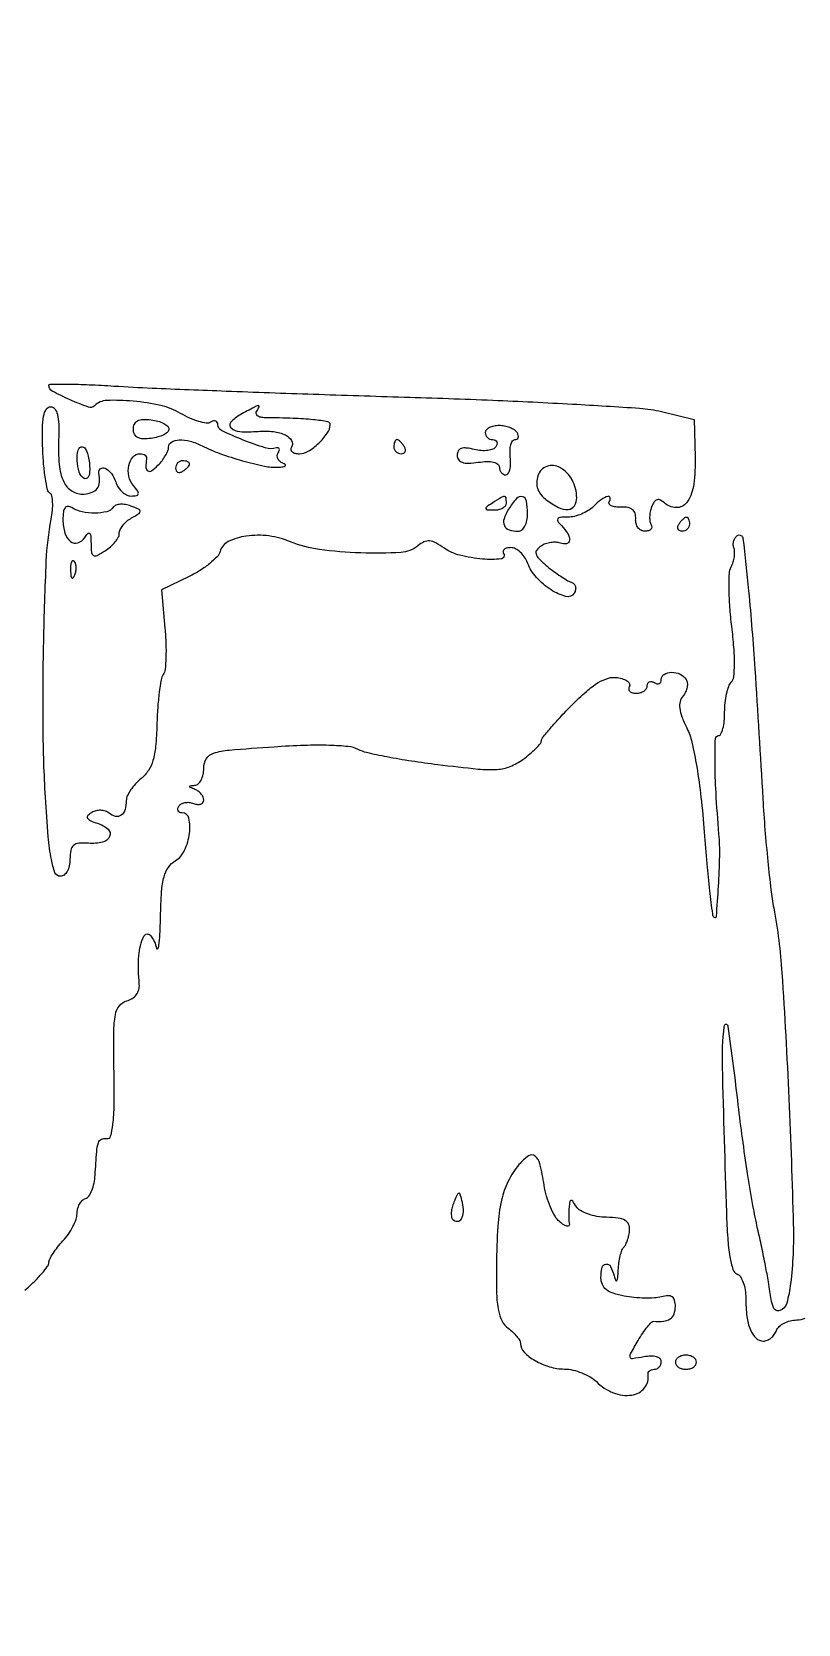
# Model space of a CAD drawing. Extents: x 0 to 4160, y 0 to 3120.
# Drawn here: x 1269.6 to 1378.4, y 2667.8 to 2893.9 of the extents above; entities that cross this region are included whole.
import ezdxf

# ---------------------------------------------------------------- set-up
doc = ezdxf.new("R2010")
doc.units = 0

msp = doc.modelspace()

# ---------------------------------------------------------------- linework, layer by layer
for points in [[(4159.499279, 606.274193, 0.000001), (4159.667734, 974.478125, 0.000057)], [(757.647081, 3119.740147, 0.000002), (520.492565, 3119.487217, 0.4139)], [(2408, 3120.005446), (1464, 3119.996847, 0.000069), (1048.172693, 3119.935785, 0.000194)], [(1964.75, 0.149832, 0.000016), (2717.930904, 0.232101, 0.000028), (3351.473438, 0.357111)], [(1268.601125, 2715.222933, 0.014466), (1269.902912, 2716.43437, 0.019602), (1271.001581, 2717.606163, 0.0169), (1271.825598, 2718.624724, 0.163024), (1272, 2719.145406, -0.120888), (1272.12125, 2719.639574, -0.023496), (1272.5875, 2720.438632, -0.023727), (1273.234343, 2721.339675, -0.019991), (1274, 2722.230375, 0.035668), (1274.765383, 2723.179342, 0.032744), (1275.4125, 2724.254147, 0.034347), (1275.860676, 2725.291503, 0.084991), (1276, 2726.105228, -0.06465), (1276.089666, 2726.795802, -0.063956), (1276.352785, 2727.443297, -0.069675), (1276.741718, 2727.951905, -0.114769), (1277.200969, 2728.233656, 0.16384), (1277.674486, 2728.591052, 0.052356), (1278.099116, 2729.377956, 0.045796), (1278.418428, 2730.414997, 0.037328), (1278.572021, 2731.56699, -0.004551), (1278.797178, 2734.921255, -0.057109), (1279.037087, 2736.167221, -0.210472), (1279.473522, 2736.665629, -0.161925), (1280.199851, 2736.75, 0.392447), (1280.76805, 2737.092557, 0.042044), (1281.096058, 2738.742307, 0.025419), (1281.268298, 2741.544069, 0.006286), (1281.259087, 2746.148859, -0.004592), (1281.228162, 2751.888726, -0.043037), (1281.449554, 2754.347003, -0.122536), (1282.016756, 2755.618169, -0.164323), (1283.063821, 2756.306439, 0.079997), (1283.823713, 2756.641631, 0.086985), (1284.415042, 2757.190988, 0.090243), (1284.768989, 2757.890127, 0.094505), (1284.846142, 2758.65758, -0.035682), (1284.777247, 2762.728425, -0.098746), (1285.48636, 2765.490935, -0.551666), (1286.437552, 2765.60026, -0.122281), (1287.294267, 2763.75, 0.654419), (1287.4685, 2763.710751, 0.127504), (1287.640337, 2764.141261, 0.020028), (1287.782606, 2765.789908, 0.006458), (1287.863818, 2768.241526, -0.010769), (1288.015173, 2771.865968, -0.04953), (1288.354436, 2773.93856, -0.088768), (1288.976234, 2775.265182, -0.099621), (1290, 2776.232073, 0.147936), (1291.281545, 2777.696763, 0.071852), (1291.979261, 2780.108539, 0.089347), (1291.893996, 2782.235225, 0.35163), (1290.940983, 2783, -0.102575), (1290.583193, 2783.074181, -0.178572), (1290.366671, 2783.280921, -0.16638), (1290.32758, 2783.591144, -0.087518), (1290.473008, 2783.956326, -0.126981), (1290.809536, 2784.279146, -0.081026), (1291.321649, 2784.466258, -0.072258), (1291.926665, 2784.493102, -0.066719), (1292.532025, 2784.349337, 0.060969), (1293.09388, 2784.209088, 0.107084), (1293.568782, 2784.252195, 0.150479), (1293.880738, 2784.466805, 0.168952), (1294, 2784.809678, 0.106796), (1293.907318, 2785.238651, 0.065111), (1293.632812, 2785.680798, 0.060767), (1293.227939, 2786.068523, 0.064804), (1292.75, 2786.337719, -0.009076), (1292.090194, 2786.617987, -0.295955), (1292, 2786.757018, -0.382689), (1292.096611, 2786.864758, -0.011437), (1292.75, 2786.921053, 0.175457), (1293.227539, 2787.128863, 0.084919), (1293.632812, 2787.669191, 0.067872), (1293.907543, 2788.449403, 0.050801), (1294, 2789.357046, -0.138193), (1294.380677, 2790.708076, -0.183383), (1295.381711, 2791.483007, -0.053066), (1297.631551, 2791.91569, -0.0038), (1303.982452, 2792.401621, -0.008576), (1308.301908, 2792.624762, -0.015701), (1311.827755, 2792.635557, -0.0165), (1314.537335, 2792.469154, -0.099593), (1315.879701, 2792.064382, 0.067569), (1317.118942, 2791.602925, 0.007908), (1320.014787, 2790.998658, 0.009368), (1323.500126, 2790.396198, 0.007537), (1327.267727, 2789.875423, 0.005267), (1332.99192, 2789.233089, 0.040429), (1335.691724, 2789.178009, 0.081734), (1337.52455, 2789.594649, 0.060923), (1339.339053, 2790.605616, 0.016546), (1340.336365, 2791.384612, 0.022176), (1341.18319, 2792.158679, 0.02015), (1341.816104, 2792.844065, 0.167142), (1341.968575, 2793.232441, -0.159951), (1342.138121, 2793.682751, -0.006762), (1343.239206, 2795.0146, -0.011049), (1344.619325, 2796.567827, -0.007577), (1346.25, 2798.270833, -0.017493), (1348.349785, 2800.25444, -0.044371), (1350.039819, 2801.495198, -0.063803), (1351.475801, 2802.1316, -0.112299), (1352.764831, 2802.216898, -0.042704), (1353.591666, 2802.011978, -0.080873), (1354.1958, 2801.689979, -0.133358), (1354.487219, 2801.310242, -0.240212), (1354.455814, 2800.928506, 0.154143), (1354.366782, 2800.576448, 0.191495), (1354.508495, 2800.272749, 0.12924), (1354.885383, 2800.067469, 0.060495), (1355.440983, 2800, 0.06614), (1356.036955, 2800.079181, 0.083321), (1356.542039, 2800.311086, 0.099271), (1356.879855, 2800.655165, 0.145596), (1357, 2801.059017, -0.108972), (1357.078288, 2801.413961, -0.182303), (1357.29375, 2801.6254, -0.161196), (1357.6179, 2801.656512, -0.082592), (1358, 2801.5, 0.082592), (1358.3821, 2801.343488, 0.161196), (1358.70625, 2801.3746, 0.182303), (1358.921712, 2801.586039, 0.108972), (1359, 2801.940983, -0.260552), (1359.411197, 2802.676502, -0.137595), (1360.447686, 2802.972065, -0.109106), (1361.679056, 2802.705693, -0.14777), (1362.527073, 2801.956195, -0.115878), (1362.693131, 2801.459838, -0.069316), (1362.664199, 2800.835262, -0.063448), (1362.45436, 2800.183388, -0.063729), (1362.087991, 2799.606023, 0.10986), (1361.67915, 2798.808841, 0.093191), (1361.613584, 2797.862801, 0.063417), (1361.911686, 2796.661902, 0.023195), (1362.620934, 2795.058038, -0.059634), (1363.345272, 2793.033661, -0.014617), (1364.032965, 2789.556516, -0.013652), (1364.637693, 2785.225186, -0.009231), (1365.100577, 2780.26, 0.003858), (1365.468634, 2775.793156, 0.005986), (1365.862022, 2771.945981, 0.002166), (1366.253041, 2768.653408, 0.167249), (1366.481544, 2768.185123, 0.640837), (1366.83117, 2768.314498, 0.004164), (1367.123777, 2772.595737, 0.010336), (1367.291349, 2776.863907, 0.025404), (1367.190245, 2780, -0.005893), (1366.769217, 2785.900108, -0.014105), (1366.632151, 2790.285535, -0.009678), (1366.685494, 2793.553961, -0.403803), (1367.147736, 2794, 0.291588), (1367.47736, 2794.210092, 0.045825), (1367.749647, 2794.969375, 0.03882), (1367.938276, 2796.035366, 0.024389), (1368, 2797.3, -0.025918), (1368.069142, 2798.632984, -0.028482), (1368.275957, 2799.909687, -0.029577), (1368.576613, 2800.968475, -0.111455), (1368.939427, 2801.55, 0.172502), (1369.292788, 2802.304179, 0.021853), (1369.389132, 2804.126411, 0.021596), (1369.307555, 2806.52048, 0.011726), (1369.011514, 2809.450437, -0.012848), (1368.73744, 2812.225241, -0.015998), (1368.631836, 2814.814368, -0.014318), (1368.6746, 2816.966969, -0.1065), (1368.93696, 2817.950437, 0.045474), (1369.209523, 2818.628879, 0.038388), (1369.374177, 2819.385084, 0.04006), (1369.415568, 2820.103172, 0.081065), (1369.312086, 2820.658359, -0.08166), (1369.222164, 2821.143982, -0.076535), (1369.288935, 2821.644445, -0.079917), (1369.497874, 2822.082672, -0.103575), (1369.819774, 2822.388614, -0.548716), (1370.593538, 2822.014711, -0.005216), (1371.393253, 2814.534859, -0.007743), (1372.285677, 2803.485701, -0.001826), (1373.423157, 2785, 0.005433), (1373.724861, 2780.613305, 0.005016), (1374.12878, 2776.115625, 0.005012), (1374.568921, 2772.116572, 0.016609), (1374.972031, 2769.5, -0.030284), (1376.132677, 2760.302281, -0.005006), (1377.115132, 2742.44589, -0.004659), (1377.753176, 2724.54807, -0.036075), (1377.370086, 2716.190086, -0.038656), (1376.815568, 2713.38543, -0.23714), (1375.853124, 2712.327449, -0.423321), (1374.930218, 2712.755104, -0.058304), (1374.417119, 2715.055016, 0.018202), (1374.228299, 2716.400513, 0.004019), (1373.802324, 2718.691161, 0.004174), (1373.26628, 2721.332164, 0.004008), (1372.679179, 2724, -0.012532), (1372.021785, 2727.250274, -0.004739), (1371.260433, 2731.821875, -0.00469), (1370.525778, 2736.812183, -0.005705), (1369.934938, 2741.5, 0.006354), (1368.509929, 2752.689169, 0.88212), (1367.889296, 2752.680305, 0.034207), (1367.644878, 2746.923279, 0.001412), (1368.23963, 2726.264539, 0.009898), (1368.427419, 2722.614358, 0.025089), (1368.748879, 2719.978677, 0.029922), (1369.17577, 2718.166568, 0.231712), (1369.75, 2717.545924, -0.159682), (1370.230146, 2717.15324, -0.054896), (1370.632812, 2716.338252, -0.047821), (1370.907777, 2715.277555, -0.03954), (1371, 2714.113172, 0.03017), (1371.156848, 2711.516115, 0.066989), (1371.654828, 2709.60123, 0.103789), (1372.451528, 2708.424206, 0.194634), (1373.5, 2708, 0.10329), (1374.034631, 2708.111635, 0.066733), (1374.577337, 2708.440625, 0.062945), (1375.045533, 2708.926531, 0.068785), (1375.361626, 2709.5, -0.115738), (1375.751624, 2710.073918, -0.065628), (1376.442642, 2710.559375, -0.060021), (1377.312496, 2710.888234, -0.060462), (1378.233385, 2711, 0.11136), (1379.449844, 2711.274333, 0.036534)]]:
    msp.add_lwpolyline(points, format="xyb")
for points in [[(1322.47168, 2842.053273, -0.002794), (1335.053611, 2841.605026, -0.003796), (1346.403858, 2841.050783, -0.002544), (1355.914636, 2840.465394, -0.042247), (1359.046521, 2839.98884), (1363.649682, 2838.884558), (1363.790401, 2833.536141, -0.037349), (1363.604019, 2829.684964, -0.110092), (1362.719325, 2827.202325, -0.238786), (1361.313062, 2826.358647, -0.193437), (1359.616783, 2826.903079, 0.044171), (1358.899277, 2827.398643, 0.18858), (1358.393563, 2827.471649, 0.197446), (1357.987255, 2827.18202, 0.048845), (1357.613539, 2826.435281, 0.044227), (1357.417901, 2825.749801, 0.041711), (1357.340809, 2825.026906, 0.044546), (1357.384086, 2824.373767, 0.099925), (1357.555773, 2823.909758, -0.14319), (1357.651003, 2823.564495, -0.191451), (1357.527547, 2823.267241, -0.136139), (1357.183515, 2823.066492, -0.064489), (1356.670128, 2823, -0.123336), (1356.128963, 2823.135553, -0.109865), (1355.688343, 2823.514062, -0.098904), (1355.417618, 2824.081651, -0.081955), (1355.361111, 2824.75, 0.089696), (1355.283949, 2825.521268, 0.153576), (1354.930873, 2826.056201, 0.127128), (1354.277019, 2826.355856, 0.052667), (1353.299721, 2826.425941, -0.035255), (1352.490958, 2826.455744, -0.077692), (1351.895379, 2826.615704, -0.154658), (1351.606604, 2826.871208, -0.280299), (1351.608738, 2827.175941, 0.181674), (1351.722135, 2827.752663, 0.451729), (1351.400894, 2827.952696, 0.090802), (1350.473523, 2827.478408, 0.032897), (1349.357143, 2826.5, -0.059414), (1348.627154, 2825.925564, -0.039027), (1347.6725, 2825.440625, -0.039009), (1346.653355, 2825.10965, -0.059077), (1345.728571, 2825, 0.020896), (1344.672107, 2824.955829, 0.21018), (1344.293452, 2824.75, 0.331006), (1344.286826, 2824.405903, 0.04136), (1344.8, 2823.8, -0.05473), (1345.707161, 2822.669079, -0.157001), (1345.958326, 2821.70649, -0.338722), (1345.549216, 2821.229951, -0.144649), (1344.659316, 2821.300491, 0.080173), (1344.042802, 2821.429581, 0.048935), (1343.298472, 2821.391295, 0.047611), (1342.547665, 2821.204107, 0.060756), (1341.909316, 2820.887165, 0.085154), (1341.306649, 2820.323345, 0.239959), (1341.20757, 2819.771912, 0.125992), (1341.61034, 2819.105888, 0.019424), (1342.763379, 2818.058559, 0.013645), (1343.7153, 2817.302439, 0.013792), (1344.703719, 2816.602168, 0.013707), (1345.596407, 2816.040757, 0.053109), (1346.19043, 2815.769857, -0.117289), (1346.576919, 2815.530091, -0.128622), (1346.798071, 2815.149323, -0.117989), (1346.814646, 2814.682011, -0.088766), (1346.624904, 2814.202098, -0.331497), (1345.43661, 2813.731569, -0.078404), (1343.364121, 2814.656227, -0.064421), (1341.264613, 2816.441939, -0.093775), (1339.996921, 2818.508097, 0.057954), (1339.56813, 2819.333543, 0.05909), (1338.963724, 2820.032587, 0.06524), (1338.283545, 2820.50751, 0.120387), (1337.632106, 2820.666667, 0.053932), (1337.077216, 2820.60664, 0.116815), (1336.692855, 2820.421875, 0.188648), (1336.537527, 2820.148829, 0.176261), (1336.603006, 2819.833333, -0.551323), (1336.227096, 2819.063301, -0.049578), (1333.609592, 2819.037482, -0.03886), (1330.386824, 2819.580383, -0.091867), (1328.179548, 2820.586793, 0.028964), (1326.955768, 2821.342329, 0.100484), (1326.07013, 2821.61134, 0.131435), (1325.286233, 2821.47938, 0.066241), (1324.430698, 2820.942484, -0.161175), (1321.974902, 2819.981136, -0.021135), (1316.293365, 2819.917171, -0.025389), (1310.424033, 2820.398204, -0.065904), (1306.336923, 2821.503691, 0.067578), (1303.255515, 2822.326146, 0.066386), (1300.047048, 2822.304648, 0.078653), (1297.480941, 2821.521361, 0.218315), (1296.312041, 2820.098344, -0.128327), (1295.894563, 2819.357295, -0.031511), (1294.852436, 2818.406707, -0.030199), (1293.480042, 2817.434976, -0.026177), (1291.934927, 2816.584064), (1287.979216, 2814.668128), (1288.482646, 2809.227307, -0.014227), (1288.621121, 2807.060278, -0.017889), (1288.620292, 2805.0489, -0.016191), (1288.506221, 2803.387856, -0.119215), (1288.244284, 2802.643243, 0.100743), (1287.945581, 2801.88385, 0.011932), (1287.673243, 2800.082928, 0.013871), (1287.457704, 2797.901374, 0.010963), (1287.34198, 2795.532681, -0.0149), (1287.166005, 2792.431862, -0.049879), (1286.789569, 2790.433196, -0.074839), (1286.131783, 2789.018527, -0.076524), (1285.090734, 2787.872388, 0.037223), (1284.290723, 2787.119488, 0.037603), (1283.614153, 2786.258708, 0.040298), (1283.145077, 2785.420936, 0.107882), (1283, 2784.756374, -0.070509), (1282.817529, 2783.468852, -0.164623), (1282.268593, 2782.679906, -0.215625), (1281.469756, 2782.508103, -0.120533), (1280.558471, 2782.951474, 0.093008), (1280.026295, 2783.247227, 0.070392), (1279.3676, 2783.367913, 0.068745), (1278.685326, 2783.301788, 0.080092), (1278.084334, 2783.052121, 0.064039), (1277.54117, 2782.611557, 0.326802), (1277.493818, 2782.248511, 0.170436), (1277.873331, 2781.908097, 0.021549), (1278.922919, 2781.524465, -0.102092), (1280.399754, 2780.696811, -0.331687), (1280.626004, 2779.665553, -0.233988), (1279.622008, 2778.842765, -0.074636), (1277.640786, 2778.688264, 0.036395), (1276.251439, 2778.686059, 0.159154), (1275.501462, 2778.377773, 0.173149), (1275.113823, 2777.704242, 0.044864), (1275, 2776.438264, -0.050442), (1274.901637, 2775.46574, -0.08018), (1274.606317, 2774.684984, -0.105136), (1274.154378, 2774.181132, -0.158856), (1273.598649, 2774, -0.312928), (1272.868354, 2774.506675, -0.043693), (1272.349566, 2776.378508, -0.025245), (1271.919025, 2779.607351, -0.005402), (1271.516152, 2785.25, -0.013209), (1271.180197, 2795.111, -0.007101), (1271.260057, 2807.281077, -0.006015), (1271.637094, 2818.774653, -0.036207), (1272.335499, 2824.706204, 0.025479), (1272.511929, 2825.970608, 0.035042), (1272.532164, 2827.117586, 0.037718), (1272.416293, 2828.019186, 0.206358), (1272.141036, 2828.412835, -0.203332), (1271.812272, 2828.877238, -0.01399), (1271.506886, 2830.492542, -0.01816), (1271.259354, 2832.502109, -0.012544), (1271.119261, 2834.789964, -0.011297), (1271.0811, 2837.621386, -0.044747), (1271.252195, 2839.351883, -0.090536), (1271.628157, 2840.325339, -0.261116), (1272.237188, 2840.666667, -0.230896), (1272.825977, 2840.379457, -0.104883), (1273.211531, 2839.589624, -0.05497), (1273.399184, 2838.21104, -0.016369), (1273.383703, 2836.083333, 0.030735), (1273.461407, 2832.459617, 0.087984), (1274.102805, 2830.032976, 0.147395), (1275.297479, 2828.688862, 0.157969), (1277.001848, 2828.275092, 0.069365), (1278.153005, 2828.524901, 0.151189), (1278.863682, 2829.06775, 0.139287), (1279.178045, 2829.951961, 0.055407), (1279.118421, 2831.25, -0.263881), (1279.356592, 2831.883911, -0.303521), (1279.988989, 2831.951216, -0.112186), (1280.896735, 2831.176058, -0.083506), (1281.5, 2830, 0.065836), (1281.85885, 2829.235403, 0.065187), (1282.405108, 2828.5875, 0.07096), (1283.047914, 2828.149204, 0.114688), (1283.689832, 2828, 0.038948), (1284.455323, 2828.05972, 0.31007), (1284.699745, 2828.290665, 0.208746), (1284.61924, 2828.689488, 0.020493), (1284.010569, 2829.487265, -0.12004), (1283.364999, 2830.810874, -0.10641), (1283.360654, 2832.346649, -0.128604), (1283.961431, 2833.544167, -0.215757), (1284.968615, 2834, -0.072648), (1285.353891, 2833.943724, -0.099736), (1285.662245, 2833.779687, -0.119791), (1285.845753, 2833.535588, -0.141634), (1285.881579, 2833.25, 0.036985), (1285.780997, 2832.036032, 0.275517), (1286.06127, 2831.556549, 0.290578), (1286.600274, 2831.58971, 0.039614), (1287.5, 2832.357143, 0.032161), (1288.074034, 2833.010186, 0.032192), (1288.559375, 2833.73125, 0.03396), (1288.89773, 2834.413868, 0.098387), (1289, 2834.928571, -0.267171), (1289.413982, 2835.648021, -0.122041), (1290.491054, 2835.961967, -0.077635), (1292.054699, 2835.782591, -0.049696), (1293.763569, 2835.122756, 0.031278), (1296.28946, 2834.039122, 0.017051), (1299.504874, 2833.013999, 0.015996), (1302.610439, 2832.245649, 0.062947), (1304.570998, 2832.078947, 0.023663), (1305.252278, 2832.139207, 0.146162), (1305.56899, 2832.282853, 0.454986), (1305.569124, 2832.464707, 0.083775), (1305.243769, 2832.664358, -0.081239), (1304.807877, 2832.928825, -0.106944), (1304.527096, 2833.297986, -0.121588), (1304.445089, 2833.712799, -0.127374), (1304.568099, 2834.110187, 0.052496), (1304.734359, 2834.455534, 0.170288), (1304.735973, 2834.706122, 0.270185), (1304.590787, 2834.831452, 0.114544), (1304.32433, 2834.819791, -0.143678), (1302.737273, 2834.84134, -0.020049), (1299.605369, 2835.945942, -0.015772), (1296.542242, 2837.27984, -0.28987), (1296, 2838.136569, 0.126443), (1295.917263, 2838.458509, 0.188952), (1295.696582, 2838.642206, 0.147749), (1295.362291, 2838.65134, 0.072003), (1294.967088, 2838.479659, -0.175094), (1294.363286, 2838.352918, -0.036862), (1293.292575, 2838.58501, -0.034469), (1292.024516, 2839.05662, -0.026755), (1290.717088, 2839.734742, 0.076983), (1287.917067, 2840.847601, 0.034234), (1283.98293, 2841.467157, 0.030589), (1280.217233, 2841.567348, 0.189946), (1278.478238, 2840.811571, -0.291064), (1277.609243, 2840.618232, -0.017391), (1275.001683, 2841.666794, -0.017588), (1272.473548, 2842.895164, -0.277656), (1272, 2843.682183, -0.412497), (1272.201915, 2843.885286, -0.003264), (1274.717187, 2843.883616, -0.009049), (1277.703061, 2843.808089, -0.005407), (1281.25, 2843.615654, 0.005835), (1286.660814, 2843.32674, 0.000948), (1297.174494, 2842.908286, 0.001045), (1309.552859, 2842.465037, 0.00092)], [(1299.161544, 2839.515638, 0.080385), (1297.851097, 2838.490247, 0.415621), (1297.88541, 2837.661744, 0.17504), (1299.137585, 2837.139647, 0.031139), (1301.716488, 2837.17522, -0.045512), (1303.909892, 2837.142514, -0.084267), (1305.620078, 2836.661819, -0.154891), (1306.475802, 2835.865453, -0.273409), (1306.457295, 2834.930902, 0.172669), (1306.381567, 2834.578391, 0.189338), (1306.549984, 2834.273452, 0.118707), (1306.971015, 2834.067135, 0.054888), (1307.58074, 2834, 0.138676), (1308.848182, 2834.35842, 0.051647), (1310.330405, 2835.495515, 0.051647), (1311.546609, 2836.910473, 0.14039), (1311.968197, 2838.15, 0.381488), (1311.644444, 2838.550353, 0.014672), (1309.59379, 2838.823784, 0.017156), (1306.716137, 2839.022391, 0.006681), (1302.728387, 2839.107091, -0.053132), (1302.090987, 2839.180096, -0.114209), (1301.647745, 2839.392916, -0.185858), (1301.466394, 2839.70371, -0.180487), (1301.537404, 2840.060521, 0.040847), (1301.854703, 2840.682198, 0.608477), (1301.731941, 2840.827068, 0.06747), (1301.19721, 2840.625684, 0.002155)], [(1289.062179, 2837.5, -0.211319), (1288.882451, 2837.093737, -0.064634), (1288.318671, 2836.700801, -0.052031), (1287.50017, 2836.37802, -0.03684), (1286.531089, 2836.183578, -0.036974), (1285.354404, 2836.124158, -0.114532), (1284.589081, 2836.320824, -0.167846), (1284.156275, 2836.777467, -0.106908), (1284, 2837.5, -0.106908), (1284.156275, 2838.222533, -0.167846), (1284.589081, 2838.679176, -0.114532), (1285.354404, 2838.875842, -0.036974), (1286.531089, 2838.816422, -0.03684), (1287.50017, 2838.62198, -0.052031), (1288.318671, 2838.299199, -0.064634), (1288.882451, 2837.906263, -0.211319)], [(1334, 2837, 0.105053), (1334.081062, 2836.618444, 0.099167), (1334.311086, 2836.29375, 0.09642), (1334.654762, 2836.076123, 0.093332), (1335.059017, 2836, -0.109517), (1335.41372, 2835.921365, -0.182585), (1335.624734, 2835.705172, -0.160759), (1335.655172, 2835.379851, -0.082203), (1335.497732, 2834.99633, -0.163891), (1335.085939, 2834.654847, -0.060101), (1334.343271, 2834.467285, -0.051461), (1333.417698, 2834.444615, -0.041915), (1332.438715, 2834.604738, 0.031448), (1331.300947, 2834.815339, 0.111882), (1330.568182, 2834.739829, 0.189385), (1330.15466, 2834.391624, 0.124792), (1330, 2833.781601, 0.151154), (1330.192046, 2833.160851, 0.164074), (1330.695873, 2832.781427, 0.090605), (1331.59581, 2832.65506, 0.026135), (1333, 2832.786692, -0.029763), (1334.223751, 2832.892466, -0.061942), (1335.175304, 2832.79986, -0.09802), (1335.782621, 2832.531443, -0.244511), (1336, 2832.113499, 0.08046), (1336.068888, 2831.688184, 0.09152), (1336.267884, 2831.32709, 0.100737), (1336.56413, 2831.085667, 0.121337), (1336.911944, 2831, 0.259665), (1337.240986, 2831.183236, 0.076372), (1337.47539, 2831.734375, 0.055433), (1337.588346, 2832.542174, 0.034391), (1337.549457, 2833.5, -0.034764), (1337.511283, 2834.457806, -0.05596), (1337.626332, 2835.265625, -0.077203), (1337.86395, 2835.816292, -0.257827), (1338.19653, 2836, 0.131907), (1338.496795, 2836.080617, 0.190132), (1338.665795, 2836.29375, 0.143817), (1338.668694, 2836.617265, 0.069326), (1338.5, 2837, 0.111412), (1338.123976, 2837.383556, 0.050262), (1337.49335, 2837.70625, 0.046318), (1336.729296, 2837.925923, 0.046881), (1335.940983, 2838, 0.049547), (1335.198222, 2837.926216, 0.069539), (1334.570164, 2837.70625, 0.089706), (1334.147465, 2837.381787, 0.186414)], [(1321, 2835, 0.105053), (1321.081062, 2834.618444, 0.099167), (1321.311086, 2834.29375, 0.09642), (1321.654762, 2834.076123, 0.093332), (1322.059017, 2834, 0.108972), (1322.413961, 2834.078288, 0.182303), (1322.6254, 2834.29375, 0.161196), (1322.656512, 2834.6179, 0.082592), (1322.5, 2835, 0.029505), (1322.231006, 2835.382774, 0.035638), (1321.933975, 2835.70625, 0.038439), (1321.65171, 2835.934461, 0.151918), (1321.440983, 2836, 0.210953), (1321.272352, 2835.92554, 0.081139), (1321.129539, 2835.70625, 0.061769), (1321.032345, 2835.382849, 0.042167)], [(1277.775234, 2832.445098, -0.03181), (1277.793811, 2831.46628, -0.084783), (1277.646112, 2830.785962, -0.188455), (1277.361415, 2830.483702, -0.254369), (1276.993342, 2830.504115, -0.181839), (1276.30565, 2831.394832, -0.062765), (1276.022123, 2833.023454, -0.070718), (1276.162746, 2834.511797, -0.34683), (1276.781892, 2835, -0.25278), (1277.097443, 2834.829581, -0.05245), (1277.396217, 2834.249497, -0.043379), (1277.637322, 2833.423819, -0.028715)], [(1290, 2831.940983, 0.108972), (1290.078288, 2831.586039, 0.182303), (1290.29375, 2831.3746, 0.161196), (1290.6179, 2831.343488, 0.082592), (1291, 2831.5, 0.029505), (1291.382774, 2831.768994, 0.035638), (1291.70625, 2832.066025, 0.038439), (1291.934461, 2832.34829, 0.151918), (1292, 2832.559017, 0.210953), (1291.92554, 2832.727648, 0.081139), (1291.70625, 2832.870461, 0.061769), (1291.382849, 2832.967655, 0.042167), (1291, 2833, 0.105053), (1290.618444, 2832.918938, 0.099167), (1290.29375, 2832.688914, 0.09642), (1290.076123, 2832.345238, 0.093332)], [(1341.460496, 2830.875532, 0.070853), (1341.29789, 2829.904167, 0.090696), (1341.438992, 2829.009969, 0.086896), (1341.895394, 2828.195489, 0.059632), (1342.659304, 2827.458365, 0.046272), (1344.399247, 2826.377289, 0.133484), (1345.77922, 2826.100317, 0.234296), (1346.646929, 2826.605941, 0.149), (1346.984687, 2827.75, 0.121989), (1346.336295, 2830.273213, 0.141331), (1344.60569, 2832.039802, 0.218843), (1342.731271, 2832.197611, 0.233238)], [(1274, 2824.618034, 0.072025), (1274.272251, 2822.737875, 0.152345), (1275.083196, 2821.526626, 0.259232), (1276.121031, 2821.34723, 0.169098), (1277.096491, 2822.121885, -0.04071), (1277.520991, 2822.684967, -0.430003), (1277.779077, 2822.69303, -0.183262), (1277.945811, 2822.326897, -0.014513), (1277.984687, 2821.241526, 0.023258), (1278.052397, 2819.972093, 0.257111), (1278.33086, 2819.567773, 0.239561), (1278.837471, 2819.570762, 0.020525), (1280, 2820.232073, 0.039871), (1280.765242, 2820.79939, 0.042597), (1281.4125, 2821.469562, 0.046678), (1281.860094, 2822.138667, 0.124713), (1282, 2822.690857, -0.116077), (1282.125778, 2823.225345, -0.052913), (1282.514062, 2823.833844, -0.048403), (1283.080564, 2824.41757, -0.04806), (1283.75, 2824.88306, 0.012595), (1284.81304, 2825.515572, 0.27362), (1284.972585, 2825.826032, 0.279854), (1284.775922, 2826.110307, 0.013043), (1283.649075, 2826.578468, 0.050724), (1282.892925, 2826.784744, 0.059552), (1282.151194, 2826.818884, 0.069438), (1281.533564, 2826.686191, 0.149459), (1281.149075, 2826.395717, -0.178227), (1280.220372, 2825.77259, -0.057522), (1278.549501, 2825.565513, -0.055355), (1276.720022, 2825.753158, -0.085399), (1275.248803, 2826.346231, 0.12226), (1274.693902, 2826.524142, 0.258543), (1274.2977, 2826.338074, 0.128649), (1274.063676, 2825.734427, 0.028496)], [(1335, 2827, 0.011213), (1334.169589, 2826.436556, 0.309569), (1334.083458, 2826.201904, 0.327416), (1334.271084, 2826.047261, 0.011938), (1335.25, 2826.015313, 0.055234), (1335.919445, 2826.083567, 0.075283), (1336.485938, 2826.298248, 0.095191), (1336.865757, 2826.619685, 0.17131), (1337, 2827, 0.042895), (1336.938046, 2827.720828, 0.364836), (1336.707705, 2827.914708, 0.137048), (1336.26282, 2827.790433, 0.007234)], [(1337.299402, 2826.107811, 0.057395), (1336.659744, 2824.761628, 0.188014), (1336.701118, 2823.79491, 0.216485), (1337.367372, 2823.198733, 0.076035), (1338.666667, 2823, 0.175719), (1339.185356, 2823.188095, 0.096565), (1339.616667, 2823.71875, 0.073637), (1339.904031, 2824.52356, 0.049024), (1340, 2825.5, 0.044077), (1339.841894, 2827.29004, 0.302017), (1339.26069, 2827.898116, 0.275675), (1338.421009, 2827.62301, 0.039509)], [(1363, 2824, -0.105053), (1362.918938, 2823.618444, -0.099167), (1362.688914, 2823.29375, -0.09642), (1362.345238, 2823.076123, -0.093332), (1361.940983, 2823, -0.108972), (1361.586039, 2823.078288, -0.182303), (1361.3746, 2823.29375, -0.161196), (1361.343488, 2823.6179, -0.082592), (1361.5, 2824, -0.029505), (1361.768994, 2824.382774, -0.035638), (1362.066025, 2824.70625, -0.038439), (1362.34829, 2824.934461, -0.151918), (1362.559017, 2825, -0.210953), (1362.727648, 2824.92554, -0.081139), (1362.870461, 2824.70625, -0.061769), (1362.967655, 2824.382849, -0.042167)], [(1275.078947, 2817.416667, 0.018894), (1275.137993, 2816.670344, 0.168741), (1275.279315, 2816.37858, 0.470617), (1275.461564, 2816.395823, 0.054073), (1275.683114, 2816.8125, 0.051402), (1275.839148, 2817.359369, 0.05415), (1275.876576, 2817.916927, 0.060344), (1275.797407, 2818.402231, 0.126455), (1275.604167, 2818.729167, 0.296942), (1275.385309, 2818.77538, 0.208169), (1275.200665, 2818.592839, 0.077125), (1275.089945, 2818.112848, 0.028489)], [(1338.779694, 2733.05567, 0.064211), (1337.253598, 2730.725603, 0.057801), (1336.301666, 2728.00108, 0.039819), (1335.778456, 2724.316758, 0.012778), (1335.579897, 2718.790909, 0.008833), (1335.609678, 2714.712458, 0.039795), (1335.858154, 2712.34373, 0.072908), (1336.372821, 2710.839315, 0.118288), (1337.25, 2709.82015, -0.031709), (1337.919748, 2709.269578, -0.035787), (1338.485938, 2708.659141, -0.038517), (1338.882755, 2708.078208, -0.131316), (1339, 2707.639483, 0.199549), (1339.499771, 2706.437095, 0.064952), (1341.058109, 2705.24448, 0.058818), (1343.135407, 2704.351468, 0.069346), (1345.25, 2704.031803, -0.05338), (1346.432607, 2703.891336, -0.037679), (1347.712014, 2703.49528, -0.038145), (1348.891806, 2702.922779, -0.06303), (1349.769622, 2702.25, 0.099509), (1352.187244, 2700.661008, 0.130315), (1354.799989, 2700.335561, 0.189778), (1356.602626, 2701.344692, 0.213655), (1357.118421, 2703.25, -0.137085), (1357.151665, 2703.535622, -0.119953), (1357.328536, 2703.779687, -0.101574), (1357.626809, 2703.943594, -0.075146), (1358, 2704, 0.110882), (1358.381489, 2704.085654, 0.100005), (1358.70625, 2704.327995, 0.09477), (1358.924089, 2704.690254, 0.088335), (1359, 2705.116577, 0.22109), (1358.812069, 2705.520814, 0.111831), (1358.302437, 2705.784647, 0.072794), (1357.512214, 2705.871633, 0.038316), (1356.52861, 2705.760718, -0.013196), (1354.928305, 2705.498367, -0.355894), (1354.585801, 2705.707289, -0.215282), (1354.627862, 2706.201776, -0.006154), (1355.708748, 2708.084095, -0.014975), (1356.382902, 2709.151045, -0.022065), (1357.042536, 2710.04149, -0.01852), (1357.625809, 2710.708208, -0.233379), (1357.930138, 2710.821533, 0.050277), (1359.314253, 2710.819301, 0.125078), (1360.259316, 2711.161836, 0.154189), (1360.807731, 2711.856561, 0.090817), (1361, 2712.90638, 0.060543), (1360.893389, 2713.783611, 0.181957), (1360.557461, 2714.272688, 0.167789), (1359.960808, 2714.441992, 0.049988), (1359.011891, 2714.292859, -0.049184), (1358.020307, 2714.135391, -0.019472), (1356.639118, 2714.107402, -0.019048), (1355.134507, 2714.192908, -0.02265), (1353.726177, 2714.391591, -0.031692), (1352.159939, 2714.789529, -0.089743), (1351.169356, 2715.319391, -0.126587), (1350.622582, 2716.040463, -0.099563), (1350.428571, 2717.005113, -0.056251), (1350.591356, 2718.447485, -0.313901), (1351.136393, 2718.942866, -0.314653), (1351.788674, 2718.603029, -0.056357), (1352.310674, 2717.25, 0.031366), (1352.518664, 2716.618827, 0.59873), (1352.681296, 2716.600735, 0.130969), (1352.813576, 2716.972127, 0.009209), (1352.883999, 2718.083333, -0.023106), (1352.978922, 2719.122685, -0.025882), (1353.167742, 2720.10963, -0.02643), (1353.413914, 2720.923762, -0.110172), (1353.687038, 2721.353704, 0.08371), (1353.959894, 2721.737227, 0.031824), (1354.208915, 2722.347003, 0.03043), (1354.400472, 2723.057796, 0.032606), (1354.498865, 2723.770371, 0.119664), (1354.360734, 2724.593959, 0.16692), (1353.863646, 2725.143685, 0.096277), (1352.890409, 2725.45854, 0.024455), (1351.226793, 2725.57857, -0.037718), (1349.860563, 2725.713617, -0.040513), (1348.563487, 2726.051606, -0.044167), (1347.511614, 2726.526612, -0.124151), (1346.930279, 2727.07857, 0.012182), (1346.409214, 2727.859094, 0.264331), (1346.168922, 2727.972499, 0.34744), (1345.997717, 2727.814701, 0.017107), (1345.896892, 2727, 0.014575), (1345.858491, 2726.358334, 0.011905), (1345.853803, 2725.670589, 0.012082), (1345.879883, 2725.037227, 0.030669), (1345.938003, 2724.580727, -0.285439), (1345.853453, 2724.361526, -0.232364), (1345.601659, 2724.313115, -0.079209), (1345.138435, 2724.522632, -0.027475), (1344.547474, 2724.9606, -0.08904), (1343.902466, 2725.725667, -0.031013), (1343.259098, 2727.021481, -0.029644), (1342.713262, 2728.566684, -0.030442), (1342.359698, 2730.152036, 0.018286), (1341.765253, 2733.159637, 0.165908), (1341.063948, 2734.276941, 0.338078), (1340.13974, 2734.304143, 0.060095)], [(1329.53122, 2727.706872, 0.039133), (1329.279379, 2726.974682, 0.047311), (1329.164712, 2726.257311, 0.054202), (1329.191425, 2725.65536, 0.159521), (1329.376461, 2725.290205, 0.206458), (1330.050147, 2725.022529, 0.260893), (1330.61589, 2725.361192, 0.127442), (1330.887973, 2726.354068, 0.061787), (1330.743156, 2727.671731, 0.007526), (1330.447586, 2728.839331, 0.331063), (1330.260685, 2728.986918, 0.299388), (1330.048268, 2728.855863, 0.006675)], [(1361, 2705, 0.148195), (1361.115568, 2704.618646, 0.098894), (1361.440625, 2704.29375, 0.082425), (1361.926543, 2704.074694, 0.064853), (1362.5, 2704, 0.064853), (1363.073457, 2704.074694, 0.082425), (1363.559375, 2704.29375, 0.098894), (1363.884432, 2704.618646, 0.148195), (1364, 2705, 0.148195), (1363.884432, 2705.381354, 0.098894), (1363.559375, 2705.70625, 0.082425), (1363.073457, 2705.925306, 0.064853), (1362.5, 2706, 0.064853), (1361.926543, 2705.925306, 0.082425), (1361.440625, 2705.70625, 0.098894), (1361.115568, 2705.381354, 0.148195)]]:
    msp.add_lwpolyline(points, format="xyb", close=True)

doc.saveas('drawing.dxf')
